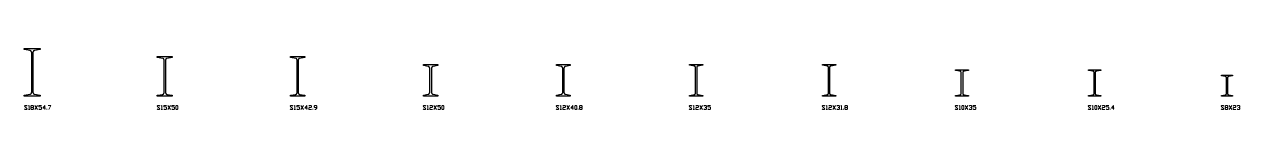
# Model space of a CAD drawing. Header units: inches. Extents: x 0 to 957, y -55 to 24.
# Drawn here: x 500 to 956.9, y -5 to 18 of the extents above; entities that cross this region are included whole.
import ezdxf

# ---------------------------------------------------------------- set-up
doc = ezdxf.new("R2010")
doc.units = ezdxf.units.IN
doc.header["$MEASUREMENT"] = 0
doc.layers.add('AISC_STEEL', color=7, linetype='Continuous')

msp = doc.modelspace()

# ---------------------------------------------------------------- linework, layer by layer
at = {"color": 3, "lineweight": 0}
for p, q in [((502.74, -4.22), (503.24, -4.22)), ((504, -4.98), (505, -3.47)), ((504, -3.47), (505, -4.98)), ((553.99, -4.98), (554.99, -3.47)), ((553.99, -3.47), (554.99, -4.98)), ((603.98, -4.98), (604.98, -3.47)), ((603.98, -3.47), (604.98, -4.98)), ((653.97, -4.98), (654.97, -3.47)), ((653.97, -3.47), (654.97, -4.98)), ((703.93, -4.98), (704.93, -3.47)), ((703.93, -3.47), (704.93, -4.98)), ((708.94, -4.22), (709.44, -4.22)), ((753.92, -4.98), (754.92, -3.47)), ((753.92, -3.47), (754.92, -4.98)), ((803.91, -4.98), (804.91, -3.47)), ((803.91, -3.47), (804.91, -4.98)), ((808.67, -4.22), (809.17, -4.22)), ((853.65, -4.98), (854.65, -3.47)), ((853.65, -3.47), (854.65, -4.98)), ((903.64, -4.98), (904.61, -3.47)), ((903.64, -3.47), (904.61, -4.98)), ((951.6, -4.22), (952.1, -4.22)), ((952.85, -4.98), (953.85, -3.47)), ((952.85, -3.47), (953.85, -4.98)), ((501.52, -4.98), (502.02, -4.98)), ((508.51, -4.98), (508.51, -4.73)), ((551.48, -4.98), (551.98, -4.98)), ((601.47, -4.98), (601.97, -4.98)), ((608.49, -4.98), (608.49, -4.73)), ((651.46, -4.98), (651.97, -4.98)), ((701.46, -4.98), (701.96, -4.98)), ((708.19, -4.98), (708.19, -4.73)), ((751.42, -4.98), (751.92, -4.98)), ((801.41, -4.98), (801.91, -4.98)), ((806.92, -4.98), (807.42, -4.98)), ((807.92, -4.98), (807.92, -4.73)), ((851.4, -4.98), (851.9, -4.98)), ((901.39, -4.98), (901.89, -4.98)), ((908.12, -4.98), (908.12, -4.73))]:
    msp.add_line(p, q, dxfattribs=at)
for points in [[(500.02, -4.73), (500.27, -4.98), (500.77, -4.98), (501.02, -4.73), (500.02, -3.72), (500.27, -3.47), (500.77, -3.47), (501.02, -3.72)], [(501.52, -3.72), (501.77, -3.47), (501.77, -4.98)], [(505.5, -4.73), (505.75, -4.98), (506.25, -4.98), (506.5, -4.73), (506.5, -4.22), (506.25, -3.97), (505.5, -3.97), (505.5, -3.47), (506.5, -3.47)], [(508.01, -4.47), (507, -4.47), (507.76, -3.47), (507.76, -4.98)], [(509.01, -3.47), (510.01, -3.47), (509.26, -4.98)], [(549.98, -4.73), (550.23, -4.98), (550.73, -4.98), (550.98, -4.73), (549.98, -3.72), (550.23, -3.47), (550.73, -3.47), (550.98, -3.72)], [(551.48, -3.72), (551.73, -3.47), (551.73, -4.98)], [(552.48, -4.73), (552.73, -4.98), (553.24, -4.98), (553.49, -4.73), (553.49, -4.22), (553.24, -3.97), (552.48, -3.97), (552.48, -3.47), (553.49, -3.47)], [(555.49, -4.73), (555.74, -4.98), (556.24, -4.98), (556.49, -4.73), (556.49, -4.22), (556.24, -3.97), (555.49, -3.97), (555.49, -3.47), (556.49, -3.47)], [(599.97, -4.73), (600.22, -4.98), (600.72, -4.98), (600.97, -4.73), (599.97, -3.72), (600.22, -3.47), (600.72, -3.47), (600.97, -3.72)], [(601.47, -3.72), (601.72, -3.47), (601.72, -4.98)], [(602.48, -4.73), (602.73, -4.98), (603.23, -4.98), (603.48, -4.73), (603.48, -4.22), (603.23, -3.97), (602.48, -3.97), (602.48, -3.47), (603.48, -3.47)], [(606.48, -4.47), (605.48, -4.47), (606.23, -3.47), (606.23, -4.98)], [(606.99, -3.72), (607.24, -3.47), (607.74, -3.47), (607.99, -3.72), (607.99, -3.97), (607.74, -4.22), (607.24, -4.22), (606.99, -4.47), (606.99, -4.98), (607.99, -4.98)], [(609.21, -4.98), (609.46, -4.98), (609.96, -4.47), (609.96, -3.72), (609.71, -3.47), (609.21, -3.47), (608.96, -3.72), (608.96, -3.97), (609.21, -4.22), (609.96, -4.22)], [(649.96, -4.73), (650.21, -4.98), (650.71, -4.98), (650.96, -4.73), (649.96, -3.72), (650.21, -3.47), (650.71, -3.47), (650.96, -3.72)], [(651.46, -3.72), (651.71, -3.47), (651.71, -4.98)], [(652.47, -3.72), (652.72, -3.47), (653.22, -3.47), (653.47, -3.72), (653.47, -3.97), (653.22, -4.22), (652.72, -4.22), (652.47, -4.47), (652.47, -4.98), (653.47, -4.98)], [(655.47, -4.73), (655.72, -4.98), (656.19, -4.98), (656.44, -4.73), (656.44, -4.22), (656.19, -3.97), (655.47, -3.97), (655.47, -3.47), (656.44, -3.47)], [(699.95, -4.73), (700.2, -4.98), (700.7, -4.98), (700.95, -4.73), (699.95, -3.72), (700.2, -3.47), (700.7, -3.47), (700.95, -3.72)], [(701.46, -3.72), (701.71, -3.47), (701.71, -4.98)], [(702.46, -3.72), (702.71, -3.47), (703.18, -3.47), (703.43, -3.72), (703.43, -3.97), (703.18, -4.22), (702.71, -4.22), (702.46, -4.47), (702.46, -4.98), (703.43, -4.98)], [(706.44, -4.47), (705.43, -4.47), (706.19, -3.47), (706.19, -4.98)], [(749.94, -4.73), (750.19, -4.98), (750.66, -4.98), (750.91, -4.73), (749.94, -3.72), (750.19, -3.47), (750.66, -3.47), (750.91, -3.72)], [(751.42, -3.72), (751.67, -3.47), (751.67, -4.98)], [(752.42, -3.72), (752.67, -3.47), (753.17, -3.47), (753.42, -3.72), (753.42, -3.97), (753.17, -4.22), (752.67, -4.22), (752.42, -4.47), (752.42, -4.98), (753.42, -4.98)], [(755.42, -3.72), (755.68, -3.47), (756.18, -3.47), (756.43, -3.72), (756.43, -3.97), (756.18, -4.22)], [(755.93, -4.22), (756.18, -4.22), (756.43, -4.47), (756.43, -4.73), (756.18, -4.98), (755.68, -4.98), (755.42, -4.73)], [(756.93, -4.73), (757.18, -4.98), (757.68, -4.98), (757.93, -4.73), (757.93, -4.22), (757.68, -3.97), (756.93, -3.97), (756.93, -3.47), (757.93, -3.47)], [(799.9, -4.73), (800.15, -4.98), (800.65, -4.98), (800.91, -4.73), (799.9, -3.72), (800.15, -3.47), (800.65, -3.47), (800.91, -3.72)], [(801.41, -3.72), (801.66, -3.47), (801.66, -4.98)], [(802.41, -3.72), (802.66, -3.47), (803.16, -3.47), (803.41, -3.72), (803.41, -3.97), (803.16, -4.22), (802.66, -4.22), (802.41, -4.47), (802.41, -4.98), (803.41, -4.98)], [(805.42, -3.72), (805.67, -3.47), (806.17, -3.47), (806.42, -3.72), (806.42, -3.97), (806.17, -4.22)], [(805.92, -4.22), (806.17, -4.22), (806.42, -4.47), (806.42, -4.73), (806.17, -4.98), (805.67, -4.98), (805.42, -4.73)], [(806.92, -3.72), (807.17, -3.47), (807.17, -4.98)], [(849.89, -4.73), (850.14, -4.98), (850.65, -4.98), (850.9, -4.73), (849.89, -3.72), (850.14, -3.47), (850.65, -3.47), (850.9, -3.72)], [(851.4, -3.72), (851.65, -3.47), (851.65, -4.98)], [(855.16, -3.72), (855.41, -3.47), (855.91, -3.47), (856.16, -3.72), (856.16, -3.97), (855.91, -4.22)], [(855.66, -4.22), (855.91, -4.22), (856.16, -4.47), (856.16, -4.73), (855.91, -4.98), (855.41, -4.98), (855.16, -4.73)], [(856.66, -4.73), (856.88, -4.98), (857.38, -4.98), (857.63, -4.73), (857.63, -4.22), (857.38, -3.97), (856.66, -3.97), (856.66, -3.47), (857.63, -3.47)], [(899.89, -4.73), (900.14, -4.98), (900.64, -4.98), (900.89, -4.73), (899.89, -3.72), (900.14, -3.47), (900.64, -3.47), (900.89, -3.72)], [(901.39, -3.72), (901.64, -3.47), (901.64, -4.98)], [(905.12, -3.72), (905.37, -3.47), (905.87, -3.47), (906.12, -3.72), (906.12, -3.97), (905.87, -4.22), (905.37, -4.22), (905.12, -4.47), (905.12, -4.98), (906.12, -4.98)], [(906.62, -4.73), (906.87, -4.98), (907.37, -4.98), (907.62, -4.73), (907.62, -4.22), (907.37, -3.97), (906.62, -3.97), (906.62, -3.47), (907.62, -3.47)], [(909.63, -4.47), (908.62, -4.47), (909.38, -3.47), (909.38, -4.98)], [(949.88, -4.73), (950.13, -4.98), (950.63, -4.98), (950.88, -4.73), (949.88, -3.72), (950.13, -3.47), (950.63, -3.47), (950.88, -3.72)], [(954.36, -3.72), (954.61, -3.47), (955.11, -3.47), (955.36, -3.72), (955.36, -3.97), (955.11, -4.22), (954.61, -4.22), (954.36, -4.47), (954.36, -4.98), (955.36, -4.98)], [(955.86, -3.72), (956.11, -3.47), (956.61, -3.47), (956.86, -3.72), (956.86, -3.97), (956.61, -4.22)], [(956.36, -4.22), (956.61, -4.22), (956.86, -4.47), (956.86, -4.73), (956.61, -4.98), (956.11, -4.98), (955.86, -4.73)]]:
    msp.add_lwpolyline(points, dxfattribs=at)
for points in [[(503.24, -4.22), (503.5, -4.47), (503.5, -4.73), (503.24, -4.98), (502.74, -4.98), (502.49, -4.73), (502.49, -4.47), (502.74, -4.22), (502.49, -3.97), (502.49, -3.72), (502.74, -3.47), (503.24, -3.47), (503.5, -3.72), (503.5, -3.97)], [(557.25, -4.98), (557.25, -4.98), (557.5, -4.98), (557.75, -4.73), (557.75, -3.72), (557.5, -3.47), (557.25, -3.47), (556.99, -3.72), (556.99, -4.73)], [(657.2, -4.98), (657.2, -4.98), (657.45, -4.98), (657.7, -4.73), (657.7, -3.72), (657.45, -3.47), (657.2, -3.47), (656.95, -3.72), (656.95, -4.73)], [(707.19, -4.98), (707.19, -4.98), (707.44, -4.98), (707.69, -4.73), (707.69, -3.72), (707.44, -3.47), (707.19, -3.47), (706.94, -3.72), (706.94, -4.73)], [(709.44, -4.22), (709.69, -4.47), (709.69, -4.73), (709.44, -4.98), (708.94, -4.98), (708.69, -4.73), (708.69, -4.47), (708.94, -4.22), (708.69, -3.97), (708.69, -3.72), (708.94, -3.47), (709.44, -3.47), (709.69, -3.72), (709.69, -3.97)], [(809.17, -4.22), (809.42, -4.47), (809.42, -4.73), (809.17, -4.98), (808.67, -4.98), (808.42, -4.73), (808.42, -4.47), (808.67, -4.22), (808.42, -3.97), (808.42, -3.72), (808.67, -3.47), (809.17, -3.47), (809.42, -3.72), (809.42, -3.97)], [(852.65, -4.98), (852.65, -4.98), (852.9, -4.98), (853.15, -4.73), (853.15, -3.72), (852.9, -3.47), (852.65, -3.47), (852.4, -3.72), (852.4, -4.73)], [(902.64, -4.98), (902.64, -4.98), (902.89, -4.98), (903.14, -4.73), (903.14, -3.72), (902.89, -3.47), (902.64, -3.47), (902.39, -3.72), (902.39, -4.73)], [(952.1, -4.22), (952.35, -4.47), (952.35, -4.73), (952.1, -4.98), (951.6, -4.98), (951.38, -4.73), (951.38, -4.47), (951.6, -4.22), (951.38, -3.97), (951.38, -3.72), (951.6, -3.47), (952.1, -3.47), (952.35, -3.72), (952.35, -3.97)]]:
    msp.add_lwpolyline(points, close=True, dxfattribs=at)
at = {"layer": 'AISC_STEEL'}
for points in [[(506, 18), (506, 17.54), (503.8, 17.17), (503.77, 17.17), (503.74, 17.16), (503.71, 17.15), (503.68, 17.14), (503.66, 17.13), (503.63, 17.12), (503.6, 17.11), (503.58, 17.09), (503.55, 17.08), (503.53, 17.06), (503.5, 17.04), (503.48, 17.03), (503.45, 17.01), (503.43, 16.99), (503.41, 16.96), (503.39, 16.94), (503.37, 16.92), (503.36, 16.89), (503.34, 16.87), (503.32, 16.84), (503.31, 16.82), (503.3, 16.79), (503.28, 16.76), (503.27, 16.73), (503.26, 16.71), (503.25, 16.68), (503.25, 16.65), (503.24, 16.62), (503.24, 16.59), (503.23, 16.56), (503.23, 16.53), (503.23, 16.5), (503.23, 1.5), (503.23, 1.47), (503.23, 1.44), (503.24, 1.41), (503.24, 1.38), (503.25, 1.35), (503.25, 1.32), (503.26, 1.29), (503.27, 1.27), (503.28, 1.24), (503.3, 1.21), (503.31, 1.18), (503.32, 1.16), (503.34, 1.13), (503.36, 1.11), (503.37, 1.08), (503.39, 1.06), (503.41, 1.04), (503.43, 1.01), (503.45, 0.99), (503.48, 0.97), (503.5, 0.96), (503.53, 0.94), (503.55, 0.92), (503.58, 0.91), (503.6, 0.89), (503.63, 0.88), (503.66, 0.87), (503.68, 0.86), (503.71, 0.85), (503.74, 0.84), (503.77, 0.83), (503.8, 0.83), (506, 0.46), (506, 0), (503, 0), (500, 0), (500, 0.46), (502.2, 0.83), (502.23, 0.83), (502.26, 0.84), (502.29, 0.85), (502.32, 0.86), (502.34, 0.87), (502.37, 0.88), (502.4, 0.89), (502.42, 0.91), (502.45, 0.92), (502.47, 0.94), (502.5, 0.96), (502.52, 0.97), (502.55, 0.99), (502.57, 1.01), (502.59, 1.04), (502.61, 1.06), (502.63, 1.08), (502.64, 1.11), (502.66, 1.13), (502.68, 1.16), (502.69, 1.18), (502.7, 1.21), (502.72, 1.24), (502.73, 1.27), (502.74, 1.29), (502.75, 1.32), (502.75, 1.35), (502.76, 1.38), (502.76, 1.41), (502.77, 1.44), (502.77, 1.47), (502.77, 1.5), (502.77, 16.5), (502.77, 16.53), (502.77, 16.56), (502.76, 16.59), (502.76, 16.62), (502.75, 16.65), (502.75, 16.68), (502.74, 16.71), (502.73, 16.73), (502.72, 16.76), (502.7, 16.79), (502.69, 16.82), (502.68, 16.84), (502.66, 16.87), (502.64, 16.89), (502.63, 16.92), (502.61, 16.94), (502.59, 16.96), (502.57, 16.99), (502.55, 17.01), (502.52, 17.03), (502.5, 17.04), (502.47, 17.06), (502.45, 17.08), (502.42, 17.09), (502.4, 17.11), (502.37, 17.12), (502.34, 17.13), (502.32, 17.14), (502.29, 17.15), (502.26, 17.16), (502.23, 17.17), (502.2, 17.17), (500, 17.54), (500, 18), (503, 18)], [(555.64, 15), (555.64, 14.59), (553.63, 14.26), (553.6, 14.25), (553.58, 14.24), (553.55, 14.24), (553.52, 14.23), (553.49, 14.22), (553.47, 14.2), (553.44, 14.19), (553.41, 14.18), (553.39, 14.16), (553.37, 14.15), (553.34, 14.13), (553.32, 14.11), (553.3, 14.09), (553.28, 14.07), (553.26, 14.05), (553.24, 14.03), (553.22, 14), (553.2, 13.98), (553.19, 13.95), (553.17, 13.93), (553.16, 13.9), (553.15, 13.88), (553.14, 13.85), (553.13, 13.82), (553.12, 13.79), (553.11, 13.76), (553.11, 13.74), (553.1, 13.71), (553.1, 13.68), (553.1, 13.65), (553.1, 13.62), (553.1, 1.38), (553.1, 1.35), (553.1, 1.32), (553.1, 1.29), (553.11, 1.26), (553.11, 1.24), (553.12, 1.21), (553.13, 1.18), (553.14, 1.15), (553.15, 1.12), (553.16, 1.1), (553.17, 1.07), (553.19, 1.05), (553.2, 1.02), (553.22, 1), (553.24, 0.97), (553.26, 0.95), (553.28, 0.93), (553.3, 0.91), (553.32, 0.89), (553.34, 0.87), (553.37, 0.85), (553.39, 0.84), (553.41, 0.82), (553.44, 0.81), (553.47, 0.8), (553.49, 0.78), (553.52, 0.77), (553.55, 0.76), (553.58, 0.76), (553.6, 0.75), (553.63, 0.74), (555.64, 0.41), (555.64, 0), (552.82, 0), (550, 0), (550, 0.41), (552.01, 0.74), (552.04, 0.75), (552.06, 0.76), (552.09, 0.76), (552.12, 0.77), (552.15, 0.78), (552.17, 0.8), (552.2, 0.81), (552.23, 0.82), (552.25, 0.84), (552.27, 0.85), (552.3, 0.87), (552.32, 0.89), (552.34, 0.91), (552.36, 0.93), (552.38, 0.95), (552.4, 0.97), (552.42, 1), (552.44, 1.02), (552.45, 1.05), (552.47, 1.07), (552.48, 1.1), (552.49, 1.12), (552.5, 1.15), (552.51, 1.18), (552.52, 1.21), (552.53, 1.24), (552.53, 1.26), (552.54, 1.29), (552.54, 1.32), (552.54, 1.35), (552.54, 1.38), (552.54, 13.62), (552.54, 13.65), (552.54, 13.68), (552.54, 13.71), (552.53, 13.74), (552.53, 13.76), (552.52, 13.79), (552.51, 13.82), (552.5, 13.85), (552.49, 13.88), (552.48, 13.9), (552.47, 13.93), (552.45, 13.95), (552.44, 13.98), (552.42, 14), (552.4, 14.03), (552.38, 14.05), (552.36, 14.07), (552.34, 14.09), (552.32, 14.11), (552.3, 14.13), (552.27, 14.15), (552.25, 14.16), (552.23, 14.18), (552.2, 14.19), (552.17, 14.2), (552.15, 14.22), (552.12, 14.23), (552.09, 14.24), (552.06, 14.24), (552.04, 14.25), (552.01, 14.26), (550, 14.59), (550, 15), (552.82, 15)], [(605.5, 15), (605.5, 14.59), (603.49, 14.26), (603.47, 14.25), (603.44, 14.24), (603.41, 14.24), (603.38, 14.23), (603.35, 14.22), (603.33, 14.2), (603.3, 14.19), (603.28, 14.18), (603.25, 14.16), (603.23, 14.15), (603.2, 14.13), (603.18, 14.11), (603.16, 14.09), (603.14, 14.07), (603.12, 14.05), (603.1, 14.03), (603.08, 14), (603.06, 13.98), (603.05, 13.95), (603.03, 13.93), (603.02, 13.9), (603.01, 13.88), (603, 13.85), (602.99, 13.82), (602.98, 13.79), (602.97, 13.76), (602.97, 13.74), (602.96, 13.71), (602.96, 13.68), (602.96, 13.65), (602.96, 13.62), (602.96, 1.38), (602.96, 1.35), (602.96, 1.32), (602.96, 1.29), (602.97, 1.26), (602.97, 1.24), (602.98, 1.21), (602.99, 1.18), (603, 1.15), (603.01, 1.12), (603.02, 1.1), (603.03, 1.07), (603.05, 1.05), (603.06, 1.02), (603.08, 1), (603.1, 0.97), (603.12, 0.95), (603.14, 0.93), (603.16, 0.91), (603.18, 0.89), (603.2, 0.87), (603.23, 0.85), (603.25, 0.84), (603.28, 0.82), (603.3, 0.81), (603.33, 0.8), (603.35, 0.78), (603.38, 0.77), (603.41, 0.76), (603.44, 0.76), (603.47, 0.75), (603.49, 0.74), (605.5, 0.41), (605.5, 0), (602.75, 0), (600, 0), (600, 0.41), (602.01, 0.74), (602.03, 0.75), (602.06, 0.76), (602.09, 0.76), (602.12, 0.77), (602.15, 0.78), (602.17, 0.8), (602.2, 0.81), (602.22, 0.82), (602.25, 0.84), (602.27, 0.85), (602.3, 0.87), (602.32, 0.89), (602.34, 0.91), (602.36, 0.93), (602.38, 0.95), (602.4, 0.97), (602.42, 1), (602.44, 1.02), (602.45, 1.05), (602.47, 1.07), (602.48, 1.1), (602.49, 1.12), (602.5, 1.15), (602.51, 1.18), (602.52, 1.21), (602.53, 1.24), (602.53, 1.26), (602.54, 1.29), (602.54, 1.32), (602.54, 1.35), (602.54, 1.38), (602.54, 13.62), (602.54, 13.65), (602.54, 13.68), (602.54, 13.71), (602.53, 13.74), (602.53, 13.76), (602.52, 13.79), (602.51, 13.82), (602.5, 13.85), (602.49, 13.88), (602.48, 13.9), (602.47, 13.93), (602.45, 13.95), (602.44, 13.98), (602.42, 14), (602.4, 14.03), (602.38, 14.05), (602.36, 14.07), (602.34, 14.09), (602.32, 14.11), (602.3, 14.13), (602.27, 14.15), (602.25, 14.16), (602.22, 14.18), (602.2, 14.19), (602.17, 14.2), (602.15, 14.22), (602.12, 14.23), (602.09, 14.24), (602.06, 14.24), (602.03, 14.25), (602.01, 14.26), (600, 14.59), (600, 15), (602.75, 15)], [(655.48, 12), (655.48, 11.54), (653.66, 11.24), (653.63, 11.23), (653.6, 11.22), (653.57, 11.22), (653.54, 11.21), (653.52, 11.2), (653.49, 11.19), (653.46, 11.17), (653.44, 11.16), (653.41, 11.15), (653.39, 11.13), (653.36, 11.11), (653.34, 11.1), (653.32, 11.08), (653.3, 11.06), (653.28, 11.04), (653.26, 11.01), (653.24, 10.99), (653.22, 10.97), (653.2, 10.95), (653.19, 10.92), (653.17, 10.9), (653.16, 10.87), (653.14, 10.84), (653.13, 10.82), (653.12, 10.79), (653.11, 10.76), (653.11, 10.73), (653.1, 10.71), (653.09, 10.68), (653.09, 10.65), (653.09, 10.62), (653.08, 10.59), (653.08, 10.56), (653.08, 1.44), (653.08, 1.41), (653.09, 1.38), (653.09, 1.35), (653.09, 1.32), (653.1, 1.29), (653.11, 1.27), (653.11, 1.24), (653.12, 1.21), (653.13, 1.18), (653.14, 1.16), (653.16, 1.13), (653.17, 1.1), (653.19, 1.08), (653.2, 1.05), (653.22, 1.03), (653.24, 1.01), (653.26, 0.99), (653.28, 0.96), (653.3, 0.94), (653.32, 0.92), (653.34, 0.9), (653.36, 0.89), (653.39, 0.87), (653.41, 0.85), (653.44, 0.84), (653.46, 0.83), (653.49, 0.81), (653.52, 0.8), (653.54, 0.79), (653.57, 0.78), (653.6, 0.78), (653.63, 0.77), (653.66, 0.76), (655.48, 0.46), (655.48, 0), (652.74, 0), (650, 0), (650, 0.46), (651.82, 0.76), (651.85, 0.77), (651.88, 0.78), (651.91, 0.78), (651.94, 0.79), (651.96, 0.8), (651.99, 0.81), (652.02, 0.83), (652.04, 0.84), (652.07, 0.85), (652.09, 0.87), (652.12, 0.89), (652.14, 0.9), (652.16, 0.92), (652.18, 0.94), (652.2, 0.96), (652.22, 0.99), (652.24, 1.01), (652.26, 1.03), (652.28, 1.05), (652.29, 1.08), (652.31, 1.1), (652.32, 1.13), (652.34, 1.16), (652.35, 1.18), (652.36, 1.21), (652.37, 1.24), (652.37, 1.27), (652.38, 1.29), (652.39, 1.32), (652.39, 1.35), (652.39, 1.38), (652.4, 1.41), (652.4, 1.44), (652.4, 10.56), (652.4, 10.59), (652.39, 10.62), (652.39, 10.65), (652.39, 10.68), (652.38, 10.71), (652.37, 10.73), (652.37, 10.76), (652.36, 10.79), (652.35, 10.82), (652.34, 10.84), (652.32, 10.87), (652.31, 10.9), (652.29, 10.92), (652.28, 10.95), (652.26, 10.97), (652.24, 10.99), (652.22, 11.01), (652.2, 11.04), (652.18, 11.06), (652.16, 11.08), (652.14, 11.1), (652.12, 11.11), (652.09, 11.13), (652.07, 11.15), (652.04, 11.16), (652.02, 11.17), (651.99, 11.19), (651.96, 11.2), (651.94, 11.21), (651.91, 11.22), (651.88, 11.22), (651.85, 11.23), (651.82, 11.24), (650, 11.54), (650, 12), (652.74, 12)], [(705.25, 12), (705.25, 11.54), (703.43, 11.24), (703.4, 11.23), (703.37, 11.23), (703.34, 11.22), (703.32, 11.21), (703.29, 11.2), (703.26, 11.19), (703.24, 11.17), (703.21, 11.16), (703.18, 11.15), (703.16, 11.13), (703.14, 11.11), (703.11, 11.1), (703.09, 11.08), (703.07, 11.06), (703.05, 11.04), (703.03, 11.01), (703.01, 10.99), (702.99, 10.97), (702.97, 10.95), (702.96, 10.92), (702.94, 10.9), (702.93, 10.87), (702.92, 10.84), (702.91, 10.82), (702.9, 10.79), (702.89, 10.76), (702.88, 10.73), (702.87, 10.71), (702.87, 10.68), (702.86, 10.65), (702.86, 10.62), (702.86, 10.59), (702.86, 10.56), (702.86, 1.44), (702.86, 1.41), (702.86, 1.38), (702.86, 1.35), (702.87, 1.32), (702.87, 1.29), (702.88, 1.27), (702.89, 1.24), (702.9, 1.21), (702.91, 1.18), (702.92, 1.16), (702.93, 1.13), (702.94, 1.1), (702.96, 1.08), (702.97, 1.05), (702.99, 1.03), (703.01, 1.01), (703.03, 0.99), (703.05, 0.96), (703.07, 0.94), (703.09, 0.92), (703.11, 0.9), (703.14, 0.89), (703.16, 0.87), (703.18, 0.85), (703.21, 0.84), (703.24, 0.83), (703.26, 0.81), (703.29, 0.8), (703.32, 0.79), (703.34, 0.78), (703.37, 0.77), (703.4, 0.77), (703.43, 0.76), (705.25, 0.46), (705.25, 0), (702.62, 0), (700, 0), (700, 0.46), (701.82, 0.76), (701.85, 0.77), (701.88, 0.77), (701.91, 0.78), (701.93, 0.79), (701.96, 0.8), (701.99, 0.81), (702.01, 0.83), (702.04, 0.84), (702.07, 0.85), (702.09, 0.87), (702.11, 0.89), (702.14, 0.9), (702.16, 0.92), (702.18, 0.94), (702.2, 0.96), (702.22, 0.99), (702.24, 1.01), (702.26, 1.03), (702.28, 1.05), (702.29, 1.08), (702.31, 1.1), (702.32, 1.13), (702.33, 1.16), (702.34, 1.18), (702.35, 1.21), (702.36, 1.24), (702.37, 1.27), (702.38, 1.29), (702.38, 1.32), (702.39, 1.35), (702.39, 1.38), (702.39, 1.41), (702.39, 1.44), (702.39, 10.56), (702.39, 10.59), (702.39, 10.62), (702.39, 10.65), (702.38, 10.68), (702.38, 10.71), (702.37, 10.73), (702.36, 10.76), (702.35, 10.79), (702.34, 10.82), (702.33, 10.84), (702.32, 10.87), (702.31, 10.9), (702.29, 10.92), (702.28, 10.95), (702.26, 10.97), (702.24, 10.99), (702.22, 11.01), (702.2, 11.04), (702.18, 11.06), (702.16, 11.08), (702.14, 11.1), (702.11, 11.11), (702.09, 11.13), (702.07, 11.15), (702.04, 11.16), (702.01, 11.17), (701.99, 11.19), (701.96, 11.2), (701.93, 11.21), (701.91, 11.22), (701.88, 11.23), (701.85, 11.23), (701.82, 11.24), (700, 11.54), (700, 12), (702.62, 12)], [(755.08, 12), (755.08, 11.65), (753.2, 11.34), (753.17, 11.33), (753.14, 11.32), (753.12, 11.32), (753.09, 11.31), (753.06, 11.29), (753.04, 11.28), (753.01, 11.27), (752.99, 11.25), (752.96, 11.23), (752.94, 11.22), (752.92, 11.2), (752.9, 11.18), (752.88, 11.16), (752.86, 11.13), (752.85, 11.11), (752.83, 11.08), (752.82, 11.06), (752.8, 11.03), (752.79, 11.01), (752.78, 10.98), (752.77, 10.95), (752.77, 10.92), (752.76, 10.9), (752.76, 10.87), (752.75, 10.84), (752.75, 10.81), (752.75, 1.19), (752.75, 1.16), (752.76, 1.13), (752.76, 1.1), (752.77, 1.08), (752.77, 1.05), (752.78, 1.02), (752.79, 0.99), (752.8, 0.97), (752.82, 0.94), (752.83, 0.92), (752.85, 0.89), (752.86, 0.87), (752.88, 0.84), (752.9, 0.82), (752.92, 0.8), (752.94, 0.78), (752.96, 0.77), (752.99, 0.75), (753.01, 0.73), (753.04, 0.72), (753.06, 0.71), (753.09, 0.69), (753.12, 0.68), (753.14, 0.68), (753.17, 0.67), (753.2, 0.66), (755.08, 0.35), (755.08, 0), (752.54, 0), (750, 0), (750, 0.35), (751.88, 0.66), (751.91, 0.67), (751.94, 0.68), (751.96, 0.68), (751.99, 0.69), (752.02, 0.71), (752.04, 0.72), (752.07, 0.73), (752.09, 0.75), (752.12, 0.77), (752.14, 0.78), (752.16, 0.8), (752.18, 0.82), (752.2, 0.84), (752.22, 0.87), (752.23, 0.89), (752.25, 0.92), (752.26, 0.94), (752.28, 0.97), (752.29, 0.99), (752.3, 1.02), (752.31, 1.05), (752.31, 1.08), (752.32, 1.1), (752.32, 1.13), (752.33, 1.16), (752.33, 1.19), (752.33, 10.81), (752.33, 10.84), (752.32, 10.87), (752.32, 10.9), (752.31, 10.92), (752.31, 10.95), (752.3, 10.98), (752.29, 11.01), (752.28, 11.03), (752.26, 11.06), (752.25, 11.08), (752.23, 11.11), (752.22, 11.13), (752.2, 11.16), (752.18, 11.18), (752.16, 11.2), (752.14, 11.22), (752.12, 11.23), (752.09, 11.25), (752.07, 11.27), (752.04, 11.28), (752.02, 11.29), (751.99, 11.31), (751.96, 11.32), (751.94, 11.32), (751.91, 11.33), (751.88, 11.34), (750, 11.65), (750, 12), (752.54, 12)], [(805, 12), (805, 11.65), (803.12, 11.34), (803.09, 11.33), (803.06, 11.32), (803.04, 11.32), (803.01, 11.31), (802.98, 11.29), (802.96, 11.28), (802.93, 11.27), (802.91, 11.25), (802.89, 11.23), (802.86, 11.22), (802.84, 11.2), (802.82, 11.18), (802.8, 11.16), (802.78, 11.13), (802.77, 11.11), (802.75, 11.08), (802.74, 11.06), (802.72, 11.03), (802.71, 11.01), (802.7, 10.98), (802.69, 10.95), (802.69, 10.92), (802.68, 10.9), (802.68, 10.87), (802.68, 10.84), (802.67, 10.81), (802.67, 1.19), (802.68, 1.16), (802.68, 1.13), (802.68, 1.1), (802.69, 1.08), (802.69, 1.05), (802.7, 1.02), (802.71, 0.99), (802.72, 0.97), (802.74, 0.94), (802.75, 0.92), (802.77, 0.89), (802.78, 0.87), (802.8, 0.84), (802.82, 0.82), (802.84, 0.8), (802.86, 0.78), (802.89, 0.77), (802.91, 0.75), (802.93, 0.73), (802.96, 0.72), (802.98, 0.71), (803.01, 0.69), (803.04, 0.68), (803.06, 0.68), (803.09, 0.67), (803.12, 0.66), (805, 0.35), (805, 0), (802.5, 0), (800, 0), (800, 0.35), (801.88, 0.66), (801.91, 0.67), (801.94, 0.68), (801.96, 0.68), (801.99, 0.69), (802.02, 0.71), (802.04, 0.72), (802.07, 0.73), (802.09, 0.75), (802.11, 0.77), (802.14, 0.78), (802.16, 0.8), (802.18, 0.82), (802.2, 0.84), (802.22, 0.87), (802.23, 0.89), (802.25, 0.92), (802.26, 0.94), (802.28, 0.97), (802.29, 0.99), (802.3, 1.02), (802.31, 1.05), (802.31, 1.08), (802.32, 1.1), (802.32, 1.13), (802.32, 1.16), (802.33, 1.19), (802.33, 10.81), (802.32, 10.84), (802.32, 10.87), (802.32, 10.9), (802.31, 10.92), (802.31, 10.95), (802.3, 10.98), (802.29, 11.01), (802.28, 11.03), (802.26, 11.06), (802.25, 11.08), (802.23, 11.11), (802.22, 11.13), (802.2, 11.16), (802.18, 11.18), (802.16, 11.2), (802.14, 11.22), (802.11, 11.23), (802.09, 11.25), (802.07, 11.27), (802.04, 11.28), (802.02, 11.29), (801.99, 11.31), (801.96, 11.32), (801.94, 11.32), (801.91, 11.33), (801.88, 11.34), (800, 11.65), (800, 12), (802.5, 12)], [(854.94, 10), (854.94, 9.69), (853.22, 9.4), (853.19, 9.4), (853.16, 9.39), (853.13, 9.38), (853.11, 9.37), (853.08, 9.36), (853.05, 9.35), (853.03, 9.33), (853, 9.32), (852.98, 9.3), (852.96, 9.28), (852.94, 9.26), (852.91, 9.24), (852.9, 9.22), (852.88, 9.2), (852.86, 9.17), (852.84, 9.15), (852.83, 9.12), (852.82, 9.1), (852.81, 9.07), (852.8, 9.04), (852.79, 9.01), (852.78, 8.99), (852.77, 8.96), (852.77, 8.93), (852.77, 8.9), (852.77, 8.87), (852.77, 1.13), (852.77, 1.1), (852.77, 1.07), (852.77, 1.04), (852.78, 1.01), (852.79, 0.99), (852.8, 0.96), (852.81, 0.93), (852.82, 0.9), (852.83, 0.88), (852.84, 0.85), (852.86, 0.83), (852.88, 0.8), (852.9, 0.78), (852.91, 0.76), (852.94, 0.74), (852.96, 0.72), (852.98, 0.7), (853, 0.68), (853.03, 0.67), (853.05, 0.65), (853.08, 0.64), (853.11, 0.63), (853.13, 0.62), (853.16, 0.61), (853.19, 0.6), (853.22, 0.6), (854.94, 0.31), (854.94, 0), (852.47, 0), (850, 0), (850, 0.31), (851.72, 0.6), (851.75, 0.6), (851.78, 0.61), (851.81, 0.62), (851.83, 0.63), (851.86, 0.64), (851.89, 0.65), (851.91, 0.67), (851.94, 0.68), (851.96, 0.7), (851.98, 0.72), (852, 0.74), (852.03, 0.76), (852.04, 0.78), (852.06, 0.8), (852.08, 0.83), (852.1, 0.85), (852.11, 0.88), (852.12, 0.9), (852.13, 0.93), (852.14, 0.96), (852.15, 0.99), (852.16, 1.01), (852.17, 1.04), (852.17, 1.07), (852.17, 1.1), (852.17, 1.13), (852.17, 8.87), (852.17, 8.9), (852.17, 8.93), (852.17, 8.96), (852.16, 8.99), (852.15, 9.01), (852.14, 9.04), (852.13, 9.07), (852.12, 9.1), (852.11, 9.12), (852.1, 9.15), (852.08, 9.17), (852.06, 9.2), (852.04, 9.22), (852.03, 9.24), (852, 9.26), (851.98, 9.28), (851.96, 9.3), (851.94, 9.32), (851.91, 9.33), (851.89, 9.35), (851.86, 9.36), (851.83, 9.37), (851.81, 9.38), (851.78, 9.39), (851.75, 9.4), (851.72, 9.4), (850, 9.69), (850, 10), (852.47, 10)], [(904.66, 10), (904.66, 9.69), (902.94, 9.4), (902.91, 9.4), (902.88, 9.39), (902.85, 9.38), (902.82, 9.37), (902.8, 9.36), (902.77, 9.35), (902.75, 9.33), (902.72, 9.32), (902.7, 9.3), (902.68, 9.28), (902.65, 9.26), (902.63, 9.24), (902.61, 9.22), (902.6, 9.2), (902.58, 9.17), (902.56, 9.15), (902.55, 9.12), (902.54, 9.1), (902.52, 9.07), (902.51, 9.04), (902.51, 9.01), (902.5, 8.99), (902.49, 8.96), (902.49, 8.93), (902.49, 8.9), (902.49, 8.87), (902.49, 1.13), (902.49, 1.1), (902.49, 1.07), (902.49, 1.04), (902.5, 1.01), (902.51, 0.99), (902.51, 0.96), (902.52, 0.93), (902.54, 0.9), (902.55, 0.88), (902.56, 0.85), (902.58, 0.83), (902.6, 0.8), (902.61, 0.78), (902.63, 0.76), (902.65, 0.74), (902.68, 0.72), (902.7, 0.7), (902.72, 0.68), (902.75, 0.67), (902.77, 0.65), (902.8, 0.64), (902.82, 0.63), (902.85, 0.62), (902.88, 0.61), (902.91, 0.6), (902.94, 0.6), (904.66, 0.31), (904.66, 0), (902.33, 0), (900, 0), (900, 0.31), (901.72, 0.6), (901.75, 0.6), (901.78, 0.61), (901.81, 0.62), (901.84, 0.63), (901.86, 0.64), (901.89, 0.65), (901.91, 0.67), (901.94, 0.68), (901.96, 0.7), (901.98, 0.72), (902.01, 0.74), (902.03, 0.76), (902.05, 0.78), (902.06, 0.8), (902.08, 0.83), (902.1, 0.85), (902.11, 0.88), (902.12, 0.9), (902.14, 0.93), (902.15, 0.96), (902.15, 0.99), (902.16, 1.01), (902.17, 1.04), (902.17, 1.07), (902.17, 1.1), (902.17, 1.13), (902.17, 8.87), (902.17, 8.9), (902.17, 8.93), (902.17, 8.96), (902.16, 8.99), (902.15, 9.01), (902.15, 9.04), (902.14, 9.07), (902.12, 9.1), (902.11, 9.12), (902.1, 9.15), (902.08, 9.17), (902.06, 9.2), (902.05, 9.22), (902.03, 9.24), (902.01, 9.26), (901.98, 9.28), (901.96, 9.3), (901.94, 9.32), (901.91, 9.33), (901.89, 9.35), (901.86, 9.36), (901.84, 9.37), (901.81, 9.38), (901.78, 9.39), (901.75, 9.4), (901.72, 9.4), (900, 9.69), (900, 10), (902.33, 10)], [(954.17, 8), (954.17, 7.73), (952.72, 7.49), (952.69, 7.48), (952.66, 7.48), (952.64, 7.47), (952.61, 7.46), (952.58, 7.44), (952.56, 7.43), (952.53, 7.42), (952.51, 7.4), (952.48, 7.38), (952.46, 7.36), (952.44, 7.34), (952.42, 7.32), (952.4, 7.3), (952.39, 7.27), (952.37, 7.25), (952.36, 7.22), (952.35, 7.2), (952.34, 7.17), (952.33, 7.14), (952.32, 7.11), (952.31, 7.09), (952.31, 7.06), (952.31, 7.03), (952.31, 7), (952.31, 1), (952.31, 0.97), (952.31, 0.94), (952.31, 0.91), (952.32, 0.89), (952.33, 0.86), (952.34, 0.83), (952.35, 0.8), (952.36, 0.78), (952.37, 0.75), (952.39, 0.73), (952.4, 0.7), (952.42, 0.68), (952.44, 0.66), (952.46, 0.64), (952.48, 0.62), (952.51, 0.6), (952.53, 0.58), (952.56, 0.57), (952.58, 0.56), (952.61, 0.54), (952.64, 0.53), (952.66, 0.52), (952.69, 0.52), (952.72, 0.51), (954.17, 0.27), (954.17, 0), (952.09, 0), (950, 0), (950, 0.27), (951.45, 0.51), (951.48, 0.52), (951.51, 0.52), (951.53, 0.53), (951.56, 0.54), (951.59, 0.56), (951.61, 0.57), (951.64, 0.58), (951.66, 0.6), (951.69, 0.62), (951.71, 0.64), (951.73, 0.66), (951.75, 0.68), (951.77, 0.7), (951.78, 0.73), (951.8, 0.75), (951.81, 0.78), (951.82, 0.8), (951.83, 0.83), (951.84, 0.86), (951.85, 0.89), (951.86, 0.91), (951.86, 0.94), (951.86, 0.97), (951.86, 1), (951.86, 7), (951.86, 7.03), (951.86, 7.06), (951.86, 7.09), (951.85, 7.11), (951.84, 7.14), (951.83, 7.17), (951.82, 7.2), (951.81, 7.22), (951.8, 7.25), (951.78, 7.27), (951.77, 7.3), (951.75, 7.32), (951.73, 7.34), (951.71, 7.36), (951.69, 7.38), (951.66, 7.4), (951.64, 7.42), (951.61, 7.43), (951.59, 7.44), (951.56, 7.46), (951.53, 7.47), (951.51, 7.48), (951.48, 7.48), (951.45, 7.49), (950, 7.73), (950, 8), (952.09, 8)]]:
    msp.add_lwpolyline(points, close=True, dxfattribs=at)

doc.saveas('drawing.dxf')
